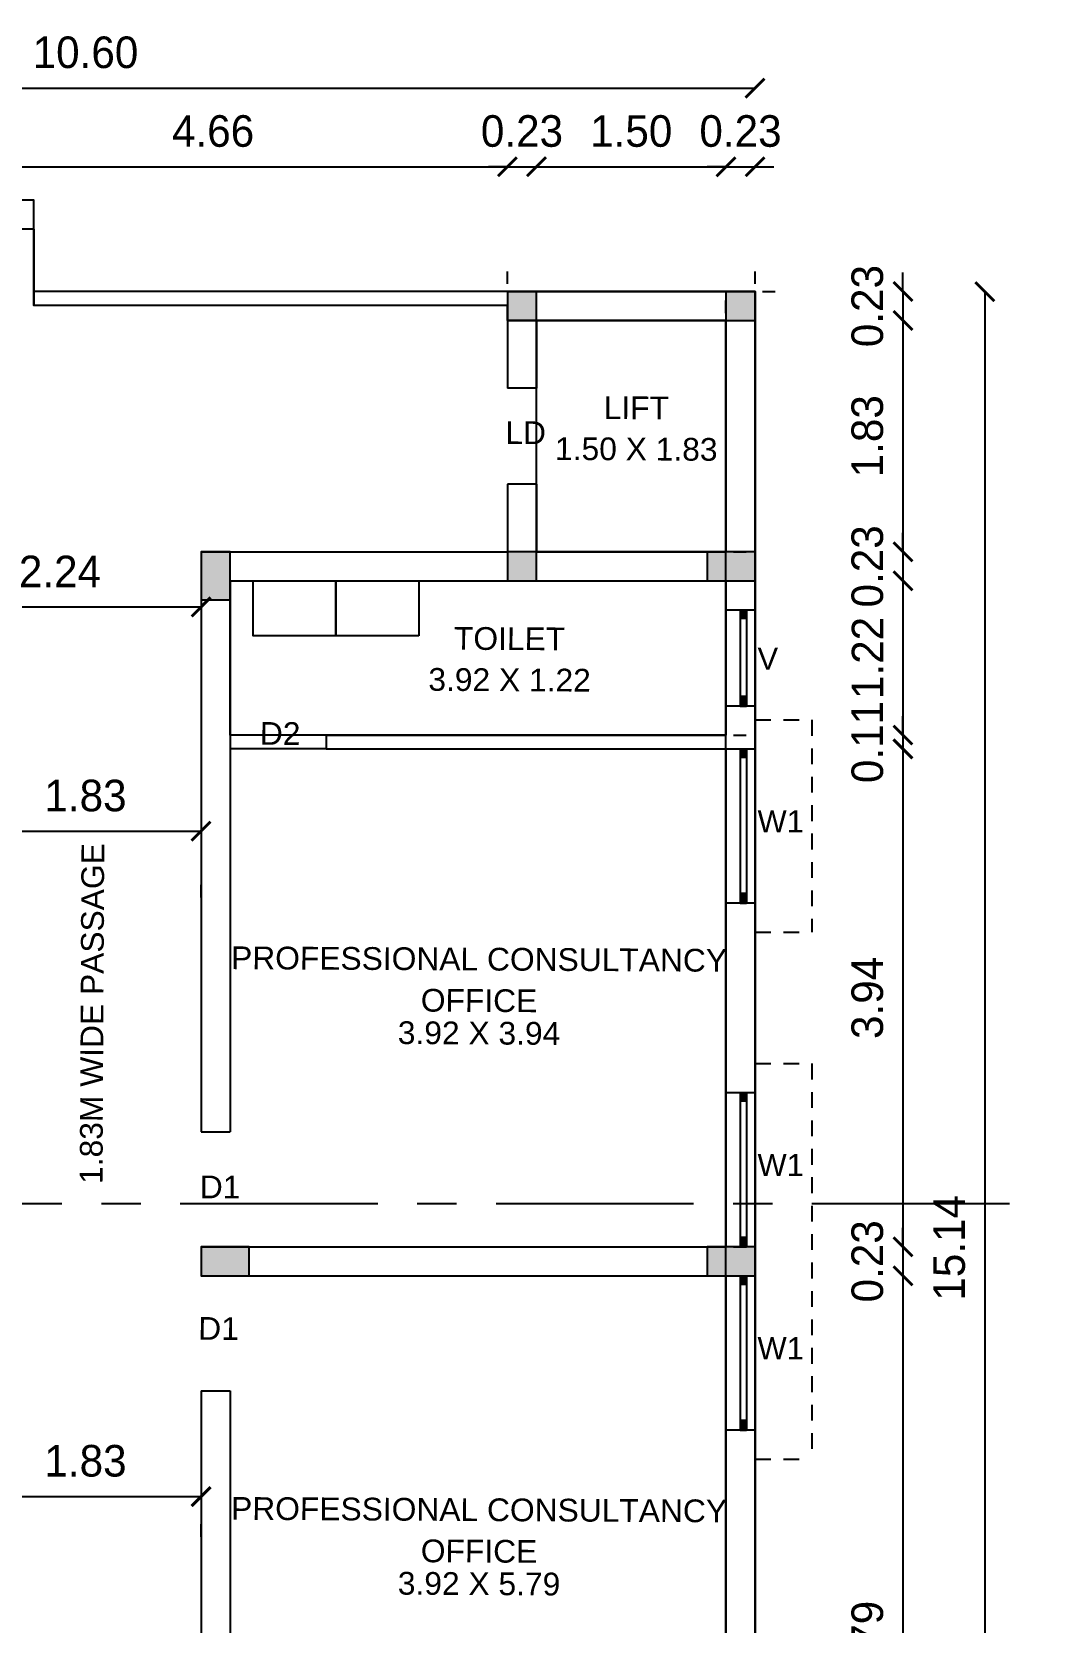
# Model space of a CAD drawing. Header units: metres. Extents: x 0 to 118, y 0 to 55.
# Drawn here: x 44.95 to 52.89, y 22.06 to 34.65 of the extents above; entities that cross this region are included whole.
import ezdxf
from ezdxf.enums import TextEntityAlignment as Align

# ---------------------------------------------------------------- set-up
doc = ezdxf.new("R2010")
doc.units = ezdxf.units.M
doc.header["$LTSCALE"] = 25
doc.header["$MEASUREMENT"] = 0
for name, pattern in [('CENTER', [2, 1.25, -0.25, 0.25, -0.25]), ('DOT2', [0.125, 0, -0.125]), ('HIDDEN', [0.375, 0.25, -0.125])]:
    doc.linetypes.add(name, pattern=pattern)
for name, color, linetype in [('BLK_1_FLR_1_BLT_UP_AREA', 1, 'Continuous'), ('BLK_1_FLR_1_CARPET_AREA', 7, 'Continuous'), ('BLK_1_FLR_1_EXIT_WIDTH_DOOR', 1, 'Continuous'), ('BLK_1_FLR_1_LIFT_1', 7, 'Continuous'), ('BLK_1_FLR_1_WASH', 7, 'Continuous'), ('BLK_1_FLR_1_WC_BATH', 7, 'Continuous'), ('PASSAGE', 7, 'Continuous'), ('PASSAGE_STAIR', 7, 'Continuous')]:
    doc.layers.add(name, color=color, linetype=linetype)
doc.styles.add('ARIAL', font='arial.ttf')
doc.styles.add('SANSSERIF', font='sas_____.pfb')
doc.styles.add('USA TEXT', font='GOTHIC.TTF')
doc.dimstyles.new('1-200-GD', dxfattribs={"dimtxt": 0.25, "dimasz": 0.15, "dimexe": 0.1, "dimexo": 0.06, "dimgap": 0.15, "dimtad": 1, "dimzin": 3, "dimdsep": 46, "dimtxsty": 'USA TEXT', "dimblk": 'ARCHTICK', "dimcen": 0, "dimclrd": 252, "dimclrt": 12, "dimadec": 0, "dimazin": 0, "dimtfac": 1, "dimtix": 1, "dimtmove": 2, "dimatfit": 3, "dimldrblk": 'OPEN90', "dimfxl": 0, "dimtolj": 1, "dimtzin": 0, "dimarcsym": 0})

# ---------------------------------------------------------------- blocks, each defined once
blk = doc.blocks.new('_ArchTick')
at = {"color": 0, "linetype": 'ByBlock', "const_width": 0.15}
blk.add_lwpolyline([(-0.5, -0.5), (0.5, 0.5)], dxfattribs=at)
blk = doc.blocks.new('*D84')
at = {"color": 0, "linetype": 'DOT2', "lineweight": -2}
for p, q in [((44.053, 32.658), (44.053, 33.686)), ((48.713, 32.658), (48.713, 33.686))]:
    blk.add_line(p, q, dxfattribs=at)
at = {"lineweight": -2}
blk.add_line((44.053, 33.586), (48.713, 33.586), dxfattribs=at)
at = {"layer": 'Defpoints', "color": 0}
for p in [(48.713, 33.586), (44.053, 32.598), (48.713, 32.598)]:
    blk.add_point(p, dxfattribs=at)
at = {"lineweight": -2, "xscale": 0.15, "yscale": 0.15, "zscale": 0.15, "rotation": 180}
blk.add_blockref('_ArchTick', (44.053, 33.586), dxfattribs=at)
at = {"lineweight": -2, "xscale": 0.15, "yscale": 0.15, "zscale": 0.15}
blk.add_blockref('_ArchTick', (48.713, 33.586), dxfattribs=at)
at = {"insert": (46.383, 33.867), "char_height": 0.25, "attachment_point": 5, "style": 'USA TEXT'}
blk.add_mtext('\\A1;4.66', dxfattribs=at)
blk = doc.blocks.new('_Open90')
at = {"color": 0, "linetype": 'ByBlock', "lineweight": -2}
for p, q in [((0, 0), (-1, 0)), ((-0.5, 0.5), (0, 0)), ((0, 0), (-0.5, -0.5))]:
    blk.add_line(p, q, dxfattribs=at)
blk = doc.blocks.new('*D85')
at = {"color": 0, "linetype": 'DOT2', "lineweight": -2}
for p, q in [((48.713, 32.658), (48.713, 33.686)), ((48.943, 32.428), (48.943, 33.686))]:
    blk.add_line(p, q, dxfattribs=at)
at = {"lineweight": -2}
for p, q in [((48.713, 33.586), (48.563, 33.586)), ((48.713, 33.586), (48.943, 33.586)), ((48.943, 33.586), (49.093, 33.586))]:
    blk.add_line(p, q, dxfattribs=at)
at = {"layer": 'Defpoints', "color": 0}
for p in [(48.943, 33.586), (48.713, 32.598), (48.943, 32.368)]:
    blk.add_point(p, dxfattribs=at)
at = {"lineweight": -2, "xscale": 0.15, "yscale": 0.15, "zscale": 0.15}
blk.add_blockref('_ArchTick', (48.713, 33.586), dxfattribs=at)
at = {"lineweight": -2, "xscale": 0.15, "yscale": 0.15, "zscale": 0.15, "rotation": 180}
blk.add_blockref('_ArchTick', (48.943, 33.586), dxfattribs=at)
at = {"insert": (48.828, 33.867), "char_height": 0.25, "attachment_point": 5, "style": 'USA TEXT'}
blk.add_mtext('\\A1;0.23', dxfattribs=at)
blk = doc.blocks.new('*D86')
at = {"color": 0, "linetype": 'DOT2', "lineweight": -2}
for p, q in [((48.943, 32.428), (48.943, 33.686)), ((50.443, 32.428), (50.443, 33.686))]:
    blk.add_line(p, q, dxfattribs=at)
at = {"lineweight": -2}
blk.add_line((48.943, 33.586), (50.443, 33.586), dxfattribs=at)
at = {"layer": 'Defpoints', "color": 0}
for p in [(50.443, 33.586), (48.943, 32.368), (50.443, 32.368)]:
    blk.add_point(p, dxfattribs=at)
at = {"lineweight": -2, "xscale": 0.15, "yscale": 0.15, "zscale": 0.15, "rotation": 180}
blk.add_blockref('_ArchTick', (48.943, 33.586), dxfattribs=at)
at = {"lineweight": -2, "xscale": 0.15, "yscale": 0.15, "zscale": 0.15}
blk.add_blockref('_ArchTick', (50.443, 33.586), dxfattribs=at)
at = {"insert": (49.693, 33.867), "char_height": 0.25, "attachment_point": 5, "style": 'USA TEXT'}
blk.add_mtext('\\A1;1.50', dxfattribs=at)
blk = doc.blocks.new('*D87')
at = {"color": 0, "linetype": 'DOT2', "lineweight": -2}
for p, q in [((50.443, 32.428), (50.443, 33.686)), ((50.673, 32.428), (50.673, 33.686))]:
    blk.add_line(p, q, dxfattribs=at)
at = {"lineweight": -2}
for p, q in [((50.443, 33.586), (50.293, 33.586)), ((50.443, 33.586), (50.673, 33.586)), ((50.673, 33.586), (50.823, 33.586))]:
    blk.add_line(p, q, dxfattribs=at)
at = {"layer": 'Defpoints', "color": 0}
for p in [(50.673, 33.586), (50.443, 32.368), (50.673, 32.368)]:
    blk.add_point(p, dxfattribs=at)
at = {"lineweight": -2, "xscale": 0.15, "yscale": 0.15, "zscale": 0.15}
blk.add_blockref('_ArchTick', (50.443, 33.586), dxfattribs=at)
at = {"lineweight": -2, "xscale": 0.15, "yscale": 0.15, "zscale": 0.15, "rotation": 180}
blk.add_blockref('_ArchTick', (50.673, 33.586), dxfattribs=at)
at = {"insert": (50.558, 33.867), "char_height": 0.25, "attachment_point": 5, "style": 'USA TEXT'}
blk.add_mtext('\\A1;0.23', dxfattribs=at)
blk = doc.blocks.new('*D88')
at = {"color": 0, "linetype": 'DOT2', "lineweight": -2}
for p, q in [((40.073, 32.658), (40.073, 34.308)), ((50.673, 32.658), (50.673, 34.308))]:
    blk.add_line(p, q, dxfattribs=at)
at = {"lineweight": -2}
blk.add_line((40.073, 34.208), (50.673, 34.208), dxfattribs=at)
at = {"layer": 'Defpoints', "color": 0}
for p in [(50.673, 34.208), (40.073, 32.598), (50.673, 32.598)]:
    blk.add_point(p, dxfattribs=at)
at = {"lineweight": -2, "xscale": 0.15, "yscale": 0.15, "zscale": 0.15, "rotation": 180}
blk.add_blockref('_ArchTick', (40.073, 34.208), dxfattribs=at)
at = {"lineweight": -2, "xscale": 0.15, "yscale": 0.15, "zscale": 0.15}
blk.add_blockref('_ArchTick', (50.673, 34.208), dxfattribs=at)
at = {"insert": (45.373, 34.49), "char_height": 0.25, "attachment_point": 5, "style": 'USA TEXT'}
blk.add_mtext('\\A1;10.60', dxfattribs=at)
blk = doc.blocks.new('*D101')
at = {"lineweight": -2}
for p, q in [((51.844, 32.598), (51.844, 32.748)), ((51.844, 32.598), (51.844, 32.368)), ((51.844, 32.368), (51.844, 32.218))]:
    blk.add_line(p, q, dxfattribs=at)
at = {"color": 0, "linetype": 'DOT2', "lineweight": -2}
for p, q in [((50.733, 32.598), (51.944, 32.598)), ((50.503, 32.368), (51.944, 32.368))]:
    blk.add_line(p, q, dxfattribs=at)
at = {"layer": 'Defpoints', "color": 0}
for p in [(50.673, 32.598), (50.443, 32.368), (51.844, 32.368)]:
    blk.add_point(p, dxfattribs=at)
at = {"lineweight": -2, "xscale": 0.15, "yscale": 0.15, "zscale": 0.15}
for p, rotation in [((51.844, 32.598), 270), ((51.844, 32.368), 90)]:
    blk.add_blockref('_ArchTick', p, dxfattribs=dict(at, rotation=rotation))
at = {"insert": (51.563, 32.483), "char_height": 0.25, "attachment_point": 5, "rotation": 90, "style": 'USA TEXT'}
blk.add_mtext('\\A1;0.23', dxfattribs=at)
blk = doc.blocks.new('*D102')
at = {"color": 0, "linetype": 'DOT2', "lineweight": -2}
for p, q in [((50.503, 32.368), (51.944, 32.368)), ((50.503, 30.538), (51.944, 30.538))]:
    blk.add_line(p, q, dxfattribs=at)
at = {"lineweight": -2}
blk.add_line((51.844, 32.368), (51.844, 30.538), dxfattribs=at)
at = {"layer": 'Defpoints', "color": 0}
for p in [(50.443, 32.368), (50.443, 30.538), (51.844, 30.538)]:
    blk.add_point(p, dxfattribs=at)
at = {"lineweight": -2, "xscale": 0.15, "yscale": 0.15, "zscale": 0.15}
for p, rotation in [((51.844, 32.368), 90), ((51.844, 30.538), 270)]:
    blk.add_blockref('_ArchTick', p, dxfattribs=dict(at, rotation=rotation))
at = {"insert": (51.563, 31.453), "char_height": 0.25, "attachment_point": 5, "rotation": 90, "style": 'USA TEXT'}
blk.add_mtext('\\A1;1.83', dxfattribs=at)
blk = doc.blocks.new('*D103')
at = {"lineweight": -2}
for p, q in [((51.844, 30.538), (51.844, 30.688)), ((51.844, 30.538), (51.844, 30.308)), ((51.844, 30.308), (51.844, 30.158))]:
    blk.add_line(p, q, dxfattribs=at)
at = {"color": 0, "linetype": 'DOT2', "lineweight": -2}
for p, q in [((50.503, 30.538), (51.944, 30.538)), ((50.503, 30.308), (51.944, 30.308))]:
    blk.add_line(p, q, dxfattribs=at)
at = {"layer": 'Defpoints', "color": 0}
for p in [(50.443, 30.538), (50.443, 30.308), (51.844, 30.308)]:
    blk.add_point(p, dxfattribs=at)
at = {"lineweight": -2, "xscale": 0.15, "yscale": 0.15, "zscale": 0.15}
for p, rotation in [((51.844, 30.538), 270), ((51.844, 30.308), 90)]:
    blk.add_blockref('_ArchTick', p, dxfattribs=dict(at, rotation=rotation))
at = {"insert": (51.563, 30.423), "char_height": 0.25, "attachment_point": 5, "rotation": 90, "style": 'USA TEXT'}
blk.add_mtext('\\A1;0.23', dxfattribs=at)
blk = doc.blocks.new('*D104')
at = {"color": 0, "linetype": 'DOT2', "lineweight": -2}
for p, q in [((50.503, 30.308), (51.944, 30.308)), ((50.503, 29.088), (51.944, 29.088))]:
    blk.add_line(p, q, dxfattribs=at)
at = {"lineweight": -2}
blk.add_line((51.844, 30.308), (51.844, 29.088), dxfattribs=at)
at = {"layer": 'Defpoints', "color": 0}
for p in [(50.443, 30.308), (50.443, 29.088), (51.844, 29.088)]:
    blk.add_point(p, dxfattribs=at)
at = {"lineweight": -2, "xscale": 0.15, "yscale": 0.15, "zscale": 0.15}
for p, rotation in [((51.844, 30.308), 90), ((51.844, 29.088), 270)]:
    blk.add_blockref('_ArchTick', p, dxfattribs=dict(at, rotation=rotation))
at = {"insert": (51.564, 29.698), "char_height": 0.25, "attachment_point": 5, "rotation": 90, "style": 'USA TEXT'}
blk.add_mtext('\\A1;1.22', dxfattribs=at)
blk = doc.blocks.new('*D105')
at = {"lineweight": -2}
for p, q in [((51.844, 29.088), (51.844, 29.238)), ((51.844, 29.088), (51.844, 28.978)), ((51.844, 28.978), (51.844, 28.828))]:
    blk.add_line(p, q, dxfattribs=at)
at = {"color": 0, "linetype": 'DOT2', "lineweight": -2}
for p, q in [((50.503, 29.088), (51.944, 29.088)), ((50.503, 28.978), (51.944, 28.978))]:
    blk.add_line(p, q, dxfattribs=at)
at = {"layer": 'Defpoints', "color": 0}
for p in [(50.443, 29.088), (50.443, 28.978), (51.844, 28.978)]:
    blk.add_point(p, dxfattribs=at)
at = {"lineweight": -2, "xscale": 0.15, "yscale": 0.15, "zscale": 0.15}
for p, rotation in [((51.844, 29.088), 270), ((51.844, 28.978), 90)]:
    blk.add_blockref('_ArchTick', p, dxfattribs=dict(at, rotation=rotation))
at = {"insert": (51.563, 29.033), "char_height": 0.25, "attachment_point": 5, "rotation": 90, "style": 'USA TEXT'}
blk.add_mtext('\\A1;0.11', dxfattribs=at)
blk = doc.blocks.new('*D106')
at = {"color": 0, "linetype": 'DOT2', "lineweight": -2}
for p, q in [((50.503, 28.978), (51.944, 28.978)), ((50.503, 25.038), (51.944, 25.038))]:
    blk.add_line(p, q, dxfattribs=at)
at = {"lineweight": -2}
blk.add_line((51.844, 28.978), (51.844, 25.038), dxfattribs=at)
at = {"layer": 'Defpoints', "color": 0}
for p in [(50.443, 28.978), (50.443, 25.038), (51.844, 25.038)]:
    blk.add_point(p, dxfattribs=at)
at = {"lineweight": -2, "xscale": 0.15, "yscale": 0.15, "zscale": 0.15}
for p, rotation in [((51.844, 28.978), 90), ((51.844, 25.038), 270)]:
    blk.add_blockref('_ArchTick', p, dxfattribs=dict(at, rotation=rotation))
at = {"insert": (51.563, 27.008), "char_height": 0.25, "attachment_point": 5, "rotation": 90, "style": 'USA TEXT'}
blk.add_mtext('\\A1;3.94', dxfattribs=at)
blk = doc.blocks.new('*D107')
at = {"lineweight": -2}
for p, q in [((51.844, 25.038), (51.844, 25.188)), ((51.844, 25.038), (51.844, 24.808)), ((51.844, 24.808), (51.844, 24.658))]:
    blk.add_line(p, q, dxfattribs=at)
at = {"color": 0, "linetype": 'DOT2', "lineweight": -2}
for p, q in [((50.503, 25.038), (51.944, 25.038)), ((50.503, 24.808), (51.944, 24.808))]:
    blk.add_line(p, q, dxfattribs=at)
at = {"layer": 'Defpoints', "color": 0}
for p in [(50.443, 25.038), (50.443, 24.808), (51.844, 24.808)]:
    blk.add_point(p, dxfattribs=at)
at = {"lineweight": -2, "xscale": 0.15, "yscale": 0.15, "zscale": 0.15}
for p, rotation in [((51.844, 25.038), 270), ((51.844, 24.808), 90)]:
    blk.add_blockref('_ArchTick', p, dxfattribs=dict(at, rotation=rotation))
at = {"insert": (51.563, 24.923), "char_height": 0.25, "attachment_point": 5, "rotation": 90, "style": 'USA TEXT'}
blk.add_mtext('\\A1;0.23', dxfattribs=at)
blk = doc.blocks.new('*D108')
at = {"color": 0, "linetype": 'DOT2', "lineweight": -2}
for p, q in [((50.503, 24.808), (51.944, 24.808)), ((50.503, 19.014), (51.944, 19.014))]:
    blk.add_line(p, q, dxfattribs=at)
at = {"lineweight": -2}
blk.add_line((51.844, 24.808), (51.844, 19.014), dxfattribs=at)
at = {"layer": 'Defpoints', "color": 0}
for p in [(50.443, 24.808), (50.443, 19.014), (51.844, 19.014)]:
    blk.add_point(p, dxfattribs=at)
at = {"lineweight": -2, "xscale": 0.15, "yscale": 0.15, "zscale": 0.15}
for p, rotation in [((51.844, 24.808), 90), ((51.844, 19.014), 270)]:
    blk.add_blockref('_ArchTick', p, dxfattribs=dict(at, rotation=rotation))
at = {"insert": (51.563, 21.911), "char_height": 0.25, "attachment_point": 5, "rotation": 90, "style": 'USA TEXT'}
blk.add_mtext('\\A1;5.79', dxfattribs=at)
blk = doc.blocks.new('*D112')
at = {"color": 0, "linetype": 'DOT2', "lineweight": -2}
for p, q in [((50.733, 32.598), (52.592, 32.598)), ((50.733, 17.462), (52.592, 17.462))]:
    blk.add_line(p, q, dxfattribs=at)
at = {"lineweight": -2}
blk.add_line((52.492, 32.598), (52.492, 17.462), dxfattribs=at)
at = {"layer": 'Defpoints', "color": 0}
for p in [(50.673, 32.598), (50.673, 17.462), (52.492, 17.462)]:
    blk.add_point(p, dxfattribs=at)
at = {"lineweight": -2, "xscale": 0.15, "yscale": 0.15, "zscale": 0.15}
for p, rotation in [((52.492, 32.598), 90), ((52.492, 17.462), 270)]:
    blk.add_blockref('_ArchTick', p, dxfattribs=dict(at, rotation=rotation))
at = {"insert": (52.211, 25.03), "char_height": 0.25, "attachment_point": 5, "rotation": 90, "style": 'USA TEXT'}
blk.add_mtext('\\A1;15.14', dxfattribs=at)
blk = doc.blocks.new('*D186')
at = {"layer": 'BLK_1_FLR_1_EXIT_WIDTH_DOOR', "color": 2, "linetype": 'DOT2', "lineweight": -2}
for p, q in [((44.458, 28.285), (44.458, 28.427)), ((46.288, 27.803), (46.288, 28.427))]:
    blk.add_line(p, q, dxfattribs=at)
at = {"layer": 'BLK_1_FLR_1_EXIT_WIDTH_DOOR', "color": 2, "lineweight": -2}
blk.add_line((44.458, 28.327), (46.288, 28.327), dxfattribs=at)
at = {"layer": 'Defpoints', "color": 0}
for p in [(44.458, 28.225), (46.288, 28.327), (46.288, 27.743)]:
    blk.add_point(p, dxfattribs=at)
at = {"layer": 'BLK_1_FLR_1_EXIT_WIDTH_DOOR', "color": 2, "lineweight": -2, "xscale": 0.15, "yscale": 0.15, "zscale": 0.15, "rotation": 180}
blk.add_blockref('_ArchTick', (44.458, 28.327), dxfattribs=at)
at = {"layer": 'BLK_1_FLR_1_EXIT_WIDTH_DOOR', "color": 2, "lineweight": -2, "xscale": 0.15, "yscale": 0.15, "zscale": 0.15}
blk.add_blockref('_ArchTick', (46.288, 28.327), dxfattribs=at)
at = {"layer": 'BLK_1_FLR_1_EXIT_WIDTH_DOOR', "color": 2, "insert": (45.373, 28.608), "char_height": 0.25, "attachment_point": 5, "style": 'USA TEXT'}
blk.add_mtext('\\A1;1.83', dxfattribs=at)
blk = doc.blocks.new('*D193')
at = {"layer": 'Defpoints', "color": 0}
for p in [(46.288, 23.061), (46.288, 22.683), (44.458, 22.627)]:
    blk.add_point(p, dxfattribs=at)
at = {"layer": 'PASSAGE', "color": 2, "linetype": 'DOT2', "lineweight": -2}
for p, q in [((44.458, 22.687), (44.458, 23.161)), ((46.288, 22.743), (46.288, 23.161))]:
    blk.add_line(p, q, dxfattribs=at)
at = {"layer": 'PASSAGE', "color": 2, "lineweight": -2}
blk.add_line((44.458, 23.061), (46.288, 23.061), dxfattribs=at)
at = {"layer": 'PASSAGE', "color": 2, "lineweight": -2, "xscale": 0.15, "yscale": 0.15, "zscale": 0.15, "rotation": 180}
blk.add_blockref('_ArchTick', (44.458, 23.061), dxfattribs=at)
at = {"layer": 'PASSAGE', "color": 2, "lineweight": -2, "xscale": 0.15, "yscale": 0.15, "zscale": 0.15}
blk.add_blockref('_ArchTick', (46.288, 23.061), dxfattribs=at)
at = {"layer": 'PASSAGE', "color": 2, "insert": (45.373, 23.343), "char_height": 0.25, "attachment_point": 5, "style": 'USA TEXT'}
blk.add_mtext('\\A1;1.83', dxfattribs=at)
blk = doc.blocks.new('*D195')
at = {"layer": 'Defpoints', "color": 0}
for p in [(44.053, 30.12), (46.288, 30.12), (46.288, 30.102)]:
    blk.add_point(p, dxfattribs=at)
at = {"layer": 'PASSAGE_STAIR', "color": 2, "lineweight": -2}
blk.add_line((44.053, 30.102), (46.288, 30.102), dxfattribs=at)
at = {"layer": 'PASSAGE_STAIR', "color": 2, "linetype": 'DOT2', "lineweight": -2}
for p, q in [((44.053, 30.06), (44.053, 30.002)), ((46.288, 30.06), (46.288, 30.002))]:
    blk.add_line(p, q, dxfattribs=at)
at = {"layer": 'PASSAGE_STAIR', "color": 2, "lineweight": -2, "xscale": 0.15, "yscale": 0.15, "zscale": 0.15, "rotation": 180}
blk.add_blockref('_ArchTick', (44.053, 30.102), dxfattribs=at)
at = {"layer": 'PASSAGE_STAIR', "color": 2, "lineweight": -2, "xscale": 0.15, "yscale": 0.15, "zscale": 0.15}
blk.add_blockref('_ArchTick', (46.288, 30.102), dxfattribs=at)
at = {"layer": 'PASSAGE_STAIR', "color": 2, "insert": (45.171, 30.383), "char_height": 0.25, "attachment_point": 5, "style": 'USA TEXT'}
blk.add_mtext('\\A1;2.24', dxfattribs=at)

msp = doc.modelspace()

# ---------------------------------------------------------------- hatches: boundary and pattern name
h = msp.add_hatch(color=0)
h.dxf.hatch_style = 1
h.paths.add_polyline_path([(48.94296, 32.59784), (48.71296, 32.59784), (48.71296, 32.36784), (48.94296, 32.36784)])
h = msp.add_hatch(color=0)
h.dxf.hatch_style = 1
h.paths.add_polyline_path([(50.67296, 32.59784), (50.44296, 32.59784), (50.44296, 32.36784), (50.67296, 32.36784)])
h = msp.add_hatch(color=0)
h.dxf.hatch_style = 1
h.paths.add_polyline_path([(46.28811, 30.53784), (46.28811, 30.15784), (46.51811, 30.15784), (46.51811, 30.53784)])
h = msp.add_hatch(color=0)
h.dxf.hatch_style = 1
h.paths.add_polyline_path([(48.94296, 30.53784), (48.71296, 30.53784), (48.71296, 30.30784), (48.94296, 30.30784)])
h = msp.add_hatch(color=0)
h.dxf.hatch_style = 1
h.paths.add_polyline_path([(50.29296, 30.30784), (50.67296, 30.30784), (50.67296, 30.53784), (50.29296, 30.53784)])
h = msp.add_hatch(color=0)
h.dxf.hatch_style = 1
h.paths.add_polyline_path([(46.66811, 25.03784), (46.28811, 25.03784), (46.28811, 24.80784), (46.66811, 24.80784)])
h = msp.add_hatch(color=0)
h.dxf.hatch_style = 1
h.paths.add_polyline_path([(50.29296, 24.80784), (50.67296, 24.80784), (50.67296, 25.03784), (50.29296, 25.03784)])

# ---------------------------------------------------------------- linework, layer by layer
for p, q in [((44.96311, 33.09123), (44.96311, 32.48784)), ((48.71296, 32.59784), (50.67296, 32.59784)), ((48.71296, 32.59784), (48.71296, 31.83284)), ((48.94296, 32.59784), (50.44296, 32.59784)), ((48.94296, 32.59784), (50.44296, 32.59784)), ((48.94296, 32.59784), (50.44296, 32.59784)), ((50.67296, 32.59784), (50.67296, 13.80537)), ((48.71296, 32.48784), (44.96311, 32.48784)), ((48.94296, 32.36784), (50.44296, 32.36784)), ((48.94296, 32.36784), (48.94296, 31.83284)), ((50.44296, 32.36784), (50.44296, 30.53784)), ((48.94296, 31.83284), (48.71296, 31.83284)), ((48.71296, 31.07284), (48.71296, 30.53784)), ((48.94296, 31.07284), (48.71296, 31.07284)), ((48.94296, 31.07284), (48.94296, 30.53784)), ((46.28811, 30.53784), (48.71296, 30.53784)), ((46.28811, 30.53784), (46.28811, 25.94784)), ((48.94296, 30.53784), (50.44296, 30.53784)), ((46.51811, 30.30784), (50.44296, 30.30784)), ((46.51811, 30.30784), (46.51811, 25.94784)), ((50.44296, 30.30784), (50.44296, 29.08784)), ((47.27811, 28.97784), (46.51811, 28.97784)), ((47.27811, 29.08784), (50.44296, 29.08784)), ((47.27811, 29.08784), (47.27811, 28.97784)), ((47.27811, 28.97784), (50.44296, 28.97784)), ((50.44296, 28.97784), (50.44296, 25.03784)), ((50.44296, 28.97784), (50.44296, 25.03784)), ((46.28811, 25.94784), (46.51811, 25.94784)), ((46.28811, 25.03784), (50.44296, 25.03784)), ((46.28811, 25.03784), (46.28811, 24.80784)), ((46.28811, 24.80784), (50.44296, 24.80784)), ((50.44296, 24.80784), (50.44296, 19.01437)), ((50.44296, 24.80784), (50.44296, 19.01437)), ((46.28811, 23.89784), (46.51811, 23.89784)), ((46.28811, 23.89784), (46.28811, 17.45437)), ((46.51811, 23.89784), (46.51811, 17.68437))]:
    msp.add_line(p, q)
at = {"lineweight": -2, "ltscale": 20}
for p, q in [((50.55546, 30.07784), (50.55546, 29.31784)), ((50.55546, 30.07784), (50.55546, 29.31784)), ((50.60546, 30.07784), (50.60546, 29.31784)), ((50.60546, 30.07784), (50.60546, 29.31784)), ((50.55546, 28.97784), (50.55546, 27.75784)), ((50.55546, 28.97784), (50.55546, 27.75784)), ((50.60546, 28.97784), (50.60546, 27.75784)), ((50.60546, 28.97784), (50.60546, 27.75784)), ((50.55546, 26.25784), (50.55546, 25.03784)), ((50.55546, 26.25784), (50.55546, 25.03784)), ((50.60546, 26.25784), (50.60546, 25.03784)), ((50.60546, 26.25784), (50.60546, 25.03784)), ((50.55546, 24.80784), (50.55546, 23.58784)), ((50.55546, 24.80784), (50.55546, 23.58784)), ((50.60546, 24.80784), (50.60546, 23.58784)), ((50.60546, 24.80784), (50.60546, 23.58784))]:
    msp.add_line(p, q, dxfattribs=at)
at = {"color": 7, "linetype": 'HIDDEN', "lineweight": -2, "ltscale": 0.02}
for p, q in [((50.67296, 29.20784), (51.12296, 29.20784)), ((51.12296, 29.20784), (51.12296, 27.52784)), ((50.67296, 27.52784), (51.12296, 27.52784)), ((50.67296, 26.48784), (51.12296, 26.48784)), ((51.12296, 26.48784), (51.12296, 23.35784)), ((50.67296, 23.35784), (51.12296, 23.35784))]:
    msp.add_line(p, q, dxfattribs=at)
at = {"linetype": 'CENTER', "ltscale": 0.05}
msp.add_line((18.62359, 25.38091), (82.66815, 25.38091), dxfattribs=at)
for points in [[(48.94296, 32.36784), (48.94296, 32.59784), (48.71296, 32.59784), (48.71296, 32.36784)], [(50.67296, 32.36784), (50.67296, 32.59784), (50.44296, 32.59784), (50.44296, 32.36784)], [(46.51811, 30.53784), (46.28811, 30.53784), (46.28811, 30.15784), (46.51811, 30.15784)], [(48.94296, 30.30784), (48.94296, 30.53784), (48.71296, 30.53784), (48.71296, 30.30784)], [(50.29296, 30.53784), (50.29296, 30.30784), (50.67296, 30.30784), (50.67296, 30.53784)], [(50.44296, 30.07784), (50.67296, 30.07784), (50.67296, 29.31784), (50.44296, 29.31784)], [(50.44296, 28.97784), (50.67296, 28.97784), (50.67296, 27.75784), (50.44296, 27.75784)], [(50.44296, 26.25784), (50.67296, 26.25784), (50.67296, 25.03784), (50.44296, 25.03784)], [(46.66811, 24.80784), (46.66811, 25.03784), (46.28811, 25.03784), (46.28811, 24.80784)], [(50.29296, 25.03784), (50.29296, 24.80784), (50.67296, 24.80784), (50.67296, 25.03784)], [(50.44296, 24.80784), (50.67296, 24.80784), (50.67296, 23.58784), (50.44296, 23.58784)]]:
    msp.add_lwpolyline(points, close=True)
at = {"lineweight": -2, "ltscale": 20}
for points in [[(50.55546, 29.31784), (50.60546, 29.31784), (50.60546, 29.39284), (50.55546, 29.39284)], [(50.55546, 29.31784), (50.60546, 29.31784), (50.60546, 29.39284), (50.55546, 29.39284)], [(50.55546, 27.75784), (50.60546, 27.75784), (50.60546, 27.83284), (50.55546, 27.83284)], [(50.55546, 27.75784), (50.60546, 27.75784), (50.60546, 27.83284), (50.55546, 27.83284)], [(50.55546, 25.03784), (50.60546, 25.03784), (50.60546, 25.11284), (50.55546, 25.11284)], [(50.55546, 25.03784), (50.60546, 25.03784), (50.60546, 25.11284), (50.55546, 25.11284)], [(50.55546, 23.58784), (50.60546, 23.58784), (50.60546, 23.66284), (50.55546, 23.66284)], [(50.55546, 23.58784), (50.60546, 23.58784), (50.60546, 23.66284), (50.55546, 23.66284)]]:
    msp.add_lwpolyline(points, close=True, dxfattribs=at)
for points in [[(50.55546, 30.07784), (50.60546, 30.07784), (50.55546, 30.00284), (50.60546, 30.00284)], [(50.55546, 30.07784), (50.60546, 30.07784), (50.55546, 30.00284), (50.60546, 30.00284)], [(50.55546, 29.31784), (50.60546, 29.31784), (50.55546, 29.39284), (50.60546, 29.39284)], [(50.55546, 29.31784), (50.60546, 29.31784), (50.55546, 29.39284), (50.60546, 29.39284)], [(50.55546, 28.97784), (50.60546, 28.97784), (50.55546, 28.90284), (50.60546, 28.90284)], [(50.55546, 28.97784), (50.60546, 28.97784), (50.55546, 28.90284), (50.60546, 28.90284)], [(50.55546, 27.75784), (50.60546, 27.75784), (50.55546, 27.83284), (50.60546, 27.83284)], [(50.55546, 27.75784), (50.60546, 27.75784), (50.55546, 27.83284), (50.60546, 27.83284)], [(50.55546, 26.25784), (50.60546, 26.25784), (50.55546, 26.18284), (50.60546, 26.18284)], [(50.55546, 26.25784), (50.60546, 26.25784), (50.55546, 26.18284), (50.60546, 26.18284)], [(50.55546, 25.03784), (50.60546, 25.03784), (50.55546, 25.11284), (50.60546, 25.11284)], [(50.55546, 25.03784), (50.60546, 25.03784), (50.55546, 25.11284), (50.60546, 25.11284)], [(50.55546, 24.80784), (50.60546, 24.80784), (50.55546, 24.73284), (50.60546, 24.73284)], [(50.55546, 24.80784), (50.60546, 24.80784), (50.55546, 24.73284), (50.60546, 24.73284)], [(50.55546, 23.58784), (50.60546, 23.58784), (50.55546, 23.66284), (50.60546, 23.66284)], [(50.55546, 23.58784), (50.60546, 23.58784), (50.55546, 23.66284), (50.60546, 23.66284)]]:
    msp.add_solid(points, dxfattribs=at)
at = {"layer": 'BLK_1_FLR_1_BLT_UP_AREA', "color": 18}
msp.add_lwpolyline([(40.07311, 33.32123), (40.07318, 17.46537), (50.67303, 17.46537), (50.67296, 32.59784), (44.96311, 32.59784), (44.96311, 33.32123), (40.07311, 33.32123)], close=True, dxfattribs=at)
at = {"layer": 'BLK_1_FLR_1_CARPET_AREA', "color": 32}
msp.add_lwpolyline([(40.30311, 33.09123), (40.30311, 17.69537), (50.44296, 17.69537), (50.44296, 32.36784), (48.71296, 32.36784), (48.71296, 32.48784), (44.96311, 32.48784), (44.96311, 33.09123), (40.30311, 33.09123)], close=True, dxfattribs=at)
at = {"layer": 'BLK_1_FLR_1_LIFT_1', "color": 30}
msp.add_lwpolyline([(48.94296, 32.36784), (50.44296, 32.36784), (50.44296, 30.53784), (48.94296, 30.53784)], close=True, dxfattribs=at)
at = {"layer": 'BLK_1_FLR_1_WASH', "color": 56}
msp.add_lwpolyline([(47.35594, 29.87319), (46.70023, 29.87319), (46.70023, 30.30784), (47.35594, 30.30784)], close=True, dxfattribs=at)
at = {"layer": 'BLK_1_FLR_1_WASH', "color": 55}
msp.add_lwpolyline([(48.01166, 29.87319), (47.35594, 29.87319), (47.35594, 30.30784), (48.01166, 30.30784)], close=True, dxfattribs=at)
at = {"layer": 'BLK_1_FLR_1_WC_BATH', "color": 3}
msp.add_lwpolyline([(46.51811, 30.30784), (50.44296, 30.30784), (50.44296, 29.08784), (46.51811, 29.08784)], close=True, dxfattribs=at)

# ---------------------------------------------------------------- texts
at = {"style": 'SANSSERIF'}
for s, rotation, p in [('LIFT', 359.698808, (49.73316, 31.67792)), ('LD', 359.698808, (48.85707, 31.48109)), ('1.50 X 1.83', 359.698808, (49.73316, 31.35198)), ('TOILET', 359.698808, (48.73005, 29.85117)), ('3.92 X 1.22', 359.698808, (48.73005, 29.52523)), ('D2', 359.698808, (46.91419, 29.10051)), ('1.83M WIDE PASSAGE', 89.698808, (45.42469, 26.88406)), ('PROFESSIONAL CONSULTANCY', 359.698808, (48.48843, 27.31508)), ('OFFICE', 359.698808, (48.48843, 26.98707)), ('3.92 X 3.94', 359.698808, (48.48843, 26.7295)), ('D1', 359.698808, (46.43879, 25.51141)), ('D1', 359.698808, (46.42626, 24.39144)), ('PROFESSIONAL CONSULTANCY', 359.698808, (48.48843, 22.9574)), ('OFFICE', 359.698808, (48.48843, 22.62939)), ('3.92 X 5.79', 359.698808, (48.48843, 22.37181))]:
    msp.add_text(s, height=0.18, rotation=rotation, dxfattribs=at).set_placement(p, align=Align.MIDDLE_CENTER)
at = {"color": 7, "lineweight": -2, "style": 'ARIAL'}
for s, p in [('V', (50.69288, 29.6048)), ('W1 ', (50.69288, 28.31794)), ('W1 ', (50.69288, 25.59794)), ('W1 ', (50.69288, 24.14794))]:
    msp.add_text(s, height=0.175, dxfattribs=at).set_placement(p)

# ---------------------------------------------------------------- dimensions: what is measured, and where the dimension line sits
for base, p1, p2, picture, middle in [((50.67296, 34.20825), (40.07311, 32.59784), (50.67296, 32.59784), '*D88', (45.37303, 34.48954)), ((48.71296, 33.5855), (44.05311, 32.59784), (48.71296, 32.59784), '*D84', (46.38303, 33.86679)), ((48.94296, 33.5855), (48.71296, 32.59784), (48.94296, 32.36784), '*D85', (48.82796, 33.86679)), ((50.44296, 33.5855), (48.94296, 32.36784), (50.44296, 32.36784), '*D86', (49.69296, 33.86679)), ((50.67296, 33.5855), (50.44296, 32.36784), (50.67296, 32.36784), '*D87', (50.55796, 33.86679))]:
    dim = msp.add_linear_dim(base=base, p1=p1, p2=p2, dimstyle='1-200-GD', override={"dimclrd": 256, "dimclrt": 256})
    dim.commit()
    dim.dimension.update_dxf_attribs({"geometry": picture, "text_midpoint": middle})
for base, p1, p2, picture, middle in [((51.84428, 32.36784), (50.67296, 32.59784), (50.44296, 32.36784), '*D101', (51.56299, 32.48284)), ((52.492, 17.4619), (50.67296, 32.59784), (50.67296, 17.4619), '*D112', (52.21072, 25.02987)), ((51.84428, 30.53784), (50.44296, 32.36784), (50.44296, 30.53784), '*D102', (51.56299, 31.45284)), ((51.84428, 30.30784), (50.44296, 30.53784), (50.44296, 30.30784), '*D103', (51.56299, 30.42284)), ((51.84428, 29.08784), (50.44296, 30.30784), (50.44296, 29.08784), '*D104', (51.56376, 29.69784)), ((51.84428, 28.97784), (50.44296, 29.08784), (50.44296, 28.97784), '*D105', (51.56299, 29.03284)), ((51.84428, 25.03784), (50.44296, 28.97784), (50.44296, 25.03784), '*D106', (51.56299, 27.00784)), ((51.84428, 24.80784), (50.44296, 25.03784), (50.44296, 24.80784), '*D107', (51.56299, 24.92284)), ((51.84428, 19.01437), (50.44296, 24.80784), (50.44296, 19.01437), '*D108', (51.56299, 21.9111))]:
    dim = msp.add_linear_dim(base=base, p1=p1, p2=p2, angle=90, dimstyle='1-200-GD', override={"dimclrd": 256, "dimclrt": 256})
    dim.commit()
    dim.dimension.update_dxf_attribs({"geometry": picture, "text_midpoint": middle})
at = {"layer": 'BLK_1_FLR_1_EXIT_WIDTH_DOOR', "color": 2}
dim = msp.add_linear_dim(base=(46.28811, 28.32682), p1=(44.45811, 28.22477), p2=(46.28811, 27.74277), dimstyle='1-200-GD', override={"dimclrd": 2, "dimclre": 2, "dimclrt": 2}, dxfattribs=at)
dim.commit()
dim.dimension.update_dxf_attribs({"geometry": '*D186', "text_midpoint": (45.37311, 28.60811)})
at = {"layer": 'PASSAGE', "color": 2}
dim = msp.add_linear_dim(base=(46.28811, 23.06146), p1=(44.45811, 22.62728), p2=(46.28811, 22.68275), dimstyle='1-200-GD', override={"dimclrd": 2, "dimclre": 2, "dimclrt": 2}, dxfattribs=at)
dim.commit()
dim.dimension.update_dxf_attribs({"geometry": '*D193', "text_midpoint": (45.37311, 23.34275)})
at = {"layer": 'PASSAGE_STAIR', "color": 2}
dim = msp.add_linear_dim(base=(46.2881073616, 30.1022407063), p1=(44.0531073616, 30.120498702), p2=(46.2881073616, 30.120498702), dimstyle='1-200-GD', override={"dimclrd": 2, "dimclre": 2, "dimclrt": 2}, dxfattribs=at)
dim.commit()
dim.dimension.update_dxf_attribs({"geometry": '*D195', "text_midpoint": (45.1706073616, 30.3827641598)})

doc.saveas('drawing.dxf')
